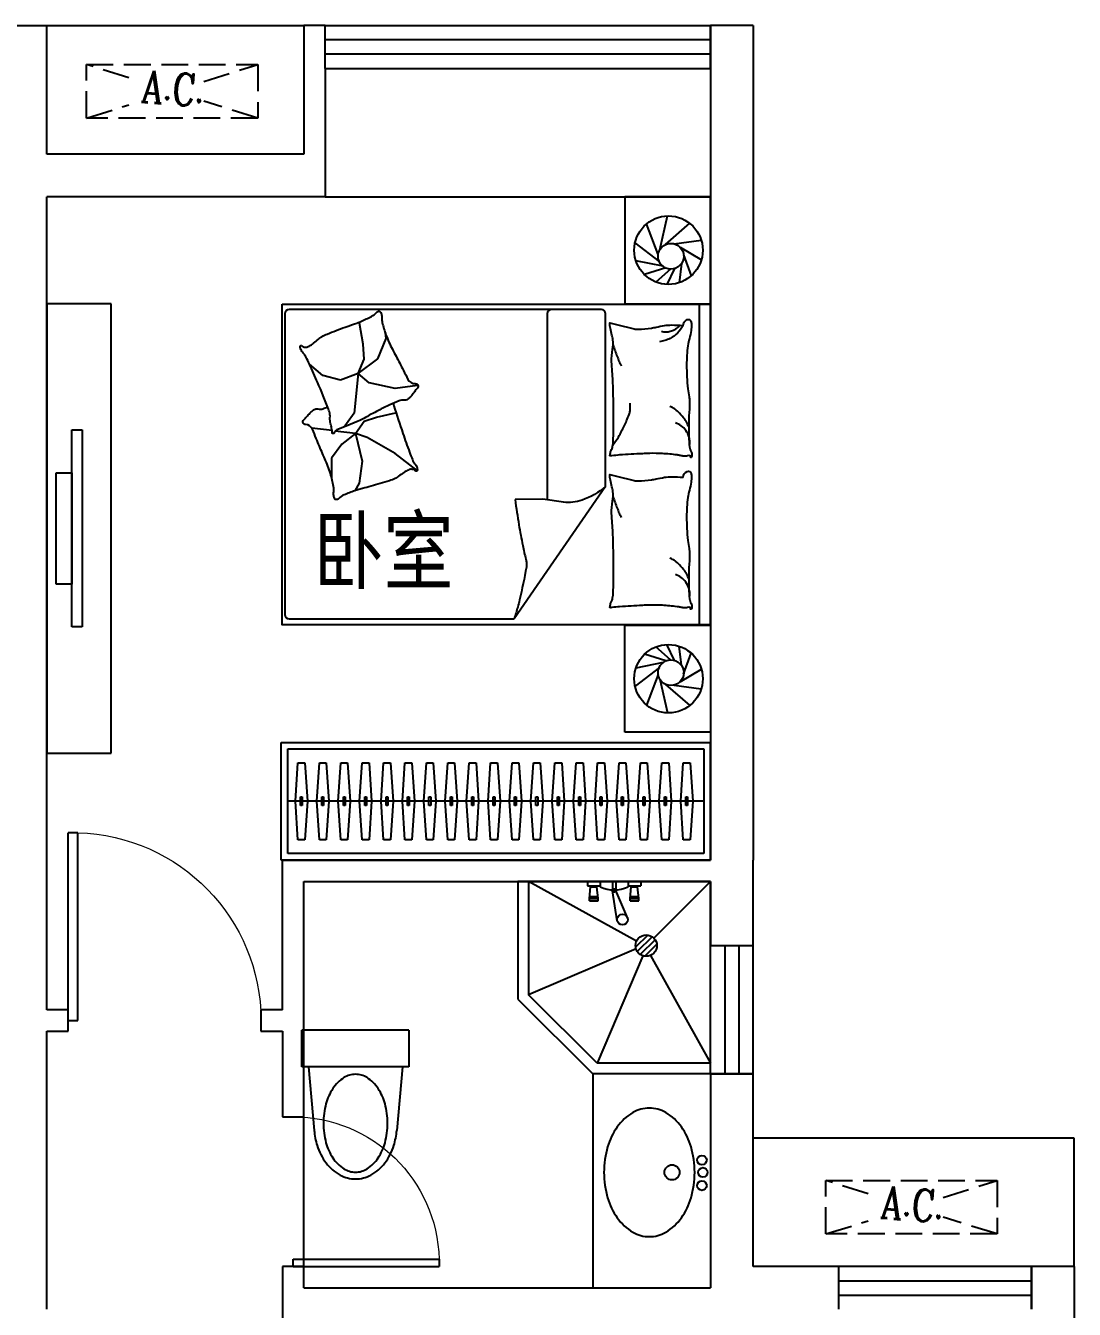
# Model space of a CAD drawing. Extents: x -555681 to -532641, y -677327 to -662427.
# Drawn here: x -537540 to -532641, y -670127 to -664127 of the extents above; entities that cross this region are included whole.
import ezdxf
from ezdxf.enums import TextEntityAlignment as Align

# ---------------------------------------------------------------- set-up
doc = ezdxf.new("R2010")
doc.units = 0
doc.header["$LTSCALE"] = 1000
doc.header["$MEASUREMENT"] = 0
doc.linetypes.add('DASH', pattern=[0.35, 0.25, -0.1])
doc.layers.get('0').update_dxf_attribs({"linetype": 'CONTINUOUS'})
for name, color, linetype in [('BATH', 8, 'CONTINUOUS'), ('FUR', 8, 'CONTINUOUS'), ('Furniture(家具)', 8, 'CONTINUOUS'), ('KT', 5, 'DASH'), ('PUB_TEXT', 7, 'CONTINUOUS'), ('WALL', 2, 'CONTINUOUS'), ('WINDOW', 4, 'CONTINUOUS'), ('厨卫', 223, 'CONTINUOUS'), ('家具', 8, 'CONTINUOUS'), ('屋顶轮廓阳台', 5, 'CONTINUOUS')]:
    doc.layers.add(name, color=color, linetype=linetype)
doc.styles.add('COMPLEX', font='COMPLEX')
doc.styles.add('DIM_FONT', font='ZBTXT.shx', dxfattribs={"width": 0.8})
doc.styles.add('黑体', font='simhei.ttf')

msp = doc.modelspace()

# ---------------------------------------------------------------- linework, layer by layer
for p, q in [((-536140.9, -664127.4), (-534340.9, -664127.4)), ((-536140.9, -664327.4), (-536140.9, -664127.4)), ((-534340.9, -664327.4), (-534340.9, -664127.4)), ((-534340.9, -664194.1), (-536140.9, -664194.1)), ((-534340.9, -664260.8), (-536140.9, -664260.8)), ((-536140.9, -664327.4), (-534340.9, -664327.4)), ((-534577.5, -665174.5), (-534542, -665016.8)), ((-534585.3, -665197.4), (-534639, -665053.7)), ((-534551.4, -665150.6), (-534437.8, -665051.3)), ((-534579.3, -665229.4), (-534693.1, -665141.8)), ((-534510.5, -665146.8), (-534384, -665130)), ((-534483, -665162.8), (-534383.4, -665221.8)), ((-534466.1, -665198.1), (-534431.4, -665297.1)), ((-534562.5, -665252.3), (-534688.9, -665226.9)), ((-534549.1, -665260.1), (-534648.8, -665291.2)), ((-534528, -665264.8), (-534595.6, -665326)), ((-534508.9, -665262.4), (-534544.4, -665336.7)), ((-534476.8, -665239.5), (-534487.3, -665329)), ((-534850.4, -665454.3), (-536309.7, -665454.3)), ((-534394.3, -665428.4), (-534394.3, -666928.4)), ((-536329.7, -665474.3), (-536329.7, -666880)), ((-535980, -665518.7), (-535986.5, -665515.4)), ((-535962.9, -665616.8), (-535980, -665518.7)), ((-535103, -665474.3), (-535103, -666343.7)), ((-534830.4, -666281.9), (-534830.4, -665474.3)), ((-535856.3, -665589.3), (-535859.7, -665565.2)), ((-535959.4, -665685.6), (-535962.9, -665616.8)), ((-535894.1, -665683.9), (-535856.3, -665589.3)), ((-535986.9, -665752.7), (-535894.1, -665683.9)), ((-535986.9, -665752.7), (-535959.4, -665685.6)), ((-536152, -665763), (-536214.5, -665709.4)), ((-535986.9, -665752.7), (-536069.4, -665783.7)), ((-535986.9, -665752.7), (-536005.8, -665938.5)), ((-535935.4, -665797.4), (-535986.9, -665752.7)), ((-536069.4, -665783.7), (-536152, -665763)), ((-535813.3, -665823.2), (-535935.4, -665797.4)), ((-535710.2, -665809.5), (-535813.3, -665823.2)), ((-536005.8, -665938.5), (-536041.9, -665988.4)), ((-535901.2, -665956.8), (-535812.3, -665937.1)), ((-536041.9, -665988.4), (-536050.5, -666000.4)), ((-535999.9, -666033.9), (-535958.5, -665976.6)), ((-535958.5, -665976.6), (-535901.2, -665956.8)), ((-536108.8, -666020.3), (-536203.4, -666008.5)), ((-535999.9, -666033.9), (-536094.1, -666022.1)), ((-535999.9, -666033.9), (-536063.2, -666083.3)), ((-535944.6, -666051.7), (-535999.9, -666033.9)), ((-535999.9, -666033.9), (-535968.3, -666162.4)), ((-535814.3, -666126.8), (-535944.6, -666051.7)), ((-536063.2, -666083.3), (-536110.6, -666148.6)), ((-536110.6, -666148.6), (-536110.6, -666241.5)), ((-535968.3, -666162.4), (-535982.2, -666265.2)), ((-535710.3, -666206), (-535814.3, -666126.8)), ((-535982.2, -666265.2), (-536002.2, -666301.2)), ((-534830.4, -666281.9), (-535257.8, -666900)), ((-536309.7, -666900), (-535257.8, -666900)), ((-534549.1, -667096.8), (-534648.8, -667065.6)), ((-534528, -667092.1), (-534595.6, -667030.9)), ((-534508.9, -667094.4), (-534544.4, -667020.2)), ((-534476.8, -667117.3), (-534487.3, -667027.9)), ((-534466.1, -667158.7), (-534431.4, -667059.8)), ((-534579.3, -667127.4), (-534693.1, -667215.1)), ((-534562.5, -667104.6), (-534688.9, -667130)), ((-534483, -667194.1), (-534383.4, -667135.1)), ((-534585.3, -667159.4), (-534639, -667303.2)), ((-534577.5, -667182.3), (-534542, -667340)), ((-534551.4, -667206.2), (-534437.8, -667305.6)), ((-534510.5, -667210), (-534384, -667226.9)), ((-536345.8, -668027.4), (-536345.8, -667477.4)), ((-536345.8, -667477.4), (-534341.9, -667477.4)), ((-534341.9, -667477.4), (-534341.9, -668027.4)), ((-536315.8, -667997.4), (-536315.8, -667507.4)), ((-536315.8, -667507.4), (-534371.9, -667507.4)), ((-534371.9, -667507.4), (-534371.9, -667997.4)), ((-536279.9, -667752.4, 0), (-536267.9, -667572.4, 0)), ((-536267.9, -667572.4, 0), (-536235.9, -667572.4, 0)), ((-536235.9, -667572.4, 0), (-536223.9, -667752.4, 0)), ((-536179.9, -667752.4, 0), (-536167.9, -667572.4, 0)), ((-536167.9, -667572.4, 0), (-536135.9, -667572.4, 0)), ((-536135.9, -667572.4, 0), (-536123.9, -667752.4, 0)), ((-536079.9, -667752.4, 0), (-536067.9, -667572.4, 0)), ((-536067.9, -667572.4, 0), (-536035.9, -667572.4, 0)), ((-536035.9, -667572.4, 0), (-536023.9, -667752.4, 0)), ((-535979.9, -667752.4, 0), (-535967.9, -667572.4, 0)), ((-535967.9, -667572.4, 0), (-535935.9, -667572.4, 0)), ((-535935.9, -667572.4, 0), (-535923.9, -667752.4, 0)), ((-535879.9, -667752.4, 0), (-535867.9, -667572.4, 0)), ((-535867.9, -667572.4, 0), (-535835.9, -667572.4, 0)), ((-535835.9, -667572.4, 0), (-535823.9, -667752.4, 0)), ((-535779.9, -667752.4, 0), (-535767.9, -667572.4, 0)), ((-535767.9, -667572.4, 0), (-535735.9, -667572.4, 0)), ((-535735.9, -667572.4, 0), (-535723.9, -667752.4, 0)), ((-535679.9, -667752.4, 0), (-535667.9, -667572.4, 0)), ((-535667.9, -667572.4, 0), (-535635.9, -667572.4, 0)), ((-535635.9, -667572.4, 0), (-535623.9, -667752.4, 0)), ((-535579.9, -667752.4, 0), (-535567.9, -667572.4, 0)), ((-535567.9, -667572.4, 0), (-535535.9, -667572.4, 0)), ((-535535.9, -667572.4, 0), (-535523.9, -667752.4, 0)), ((-535479.9, -667752.4, 0), (-535467.9, -667572.4, 0)), ((-535467.9, -667572.4, 0), (-535435.9, -667572.4, 0)), ((-535435.9, -667572.4, 0), (-535423.9, -667752.4, 0)), ((-535379.9, -667752.4, 0), (-535367.9, -667572.4, 0)), ((-535367.9, -667572.4, 0), (-535335.9, -667572.4, 0)), ((-535335.9, -667572.4, 0), (-535323.9, -667752.4, 0)), ((-535279.9, -667752.4, 0), (-535267.9, -667572.4, 0)), ((-535267.9, -667572.4, 0), (-535235.9, -667572.4, 0)), ((-535235.9, -667572.4, 0), (-535223.9, -667752.4, 0)), ((-535179.9, -667752.4, 0), (-535167.9, -667572.4, 0)), ((-535167.9, -667572.4, 0), (-535135.9, -667572.4, 0)), ((-535135.9, -667572.4, 0), (-535123.9, -667752.4, 0)), ((-535079.9, -667752.4, 0), (-535067.9, -667572.4, 0)), ((-535067.9, -667572.4, 0), (-535035.9, -667572.4, 0)), ((-535035.9, -667572.4, 0), (-535023.9, -667752.4, 0)), ((-534979.9, -667752.4, 0), (-534967.9, -667572.4, 0)), ((-534967.9, -667572.4, 0), (-534935.9, -667572.4, 0)), ((-534935.9, -667572.4, 0), (-534923.9, -667752.4, 0)), ((-534879.9, -667752.4, 0), (-534867.9, -667572.4, 0)), ((-534867.9, -667572.4, 0), (-534835.9, -667572.4, 0)), ((-534835.9, -667572.4, 0), (-534823.9, -667752.4, 0)), ((-534779.9, -667752.4, 0), (-534767.9, -667572.4, 0)), ((-534767.9, -667572.4, 0), (-534735.9, -667572.4, 0)), ((-534735.9, -667572.4, 0), (-534723.9, -667752.4, 0)), ((-534679.9, -667752.4, 0), (-534667.9, -667572.4, 0)), ((-534667.9, -667572.4, 0), (-534635.9, -667572.4, 0)), ((-534635.9, -667572.4, 0), (-534623.9, -667752.4, 0)), ((-534579.9, -667752.4, 0), (-534567.9, -667572.4, 0)), ((-534567.9, -667572.4, 0), (-534535.9, -667572.4, 0)), ((-534535.9, -667572.4, 0), (-534523.9, -667752.4, 0)), ((-534479.9, -667752.4, 0), (-534467.9, -667572.4, 0)), ((-534467.9, -667572.4, 0), (-534435.9, -667572.4, 0)), ((-534435.9, -667572.4, 0), (-534423.9, -667752.4, 0)), ((-534371.9, -667752.4), (-536315.8, -667752.4)), ((-536267.9, -667932.4, 0), (-536279.9, -667752.4, 0)), ((-536223.9, -667752.4, 0), (-536235.9, -667932.4, 0)), ((-536167.9, -667932.4, 0), (-536179.9, -667752.4, 0)), ((-536123.9, -667752.4, 0), (-536135.9, -667932.4, 0)), ((-536067.9, -667932.4, 0), (-536079.9, -667752.4, 0)), ((-536023.9, -667752.4, 0), (-536035.9, -667932.4, 0)), ((-535967.9, -667932.4, 0), (-535979.9, -667752.4, 0)), ((-535923.9, -667752.4, 0), (-535935.9, -667932.4, 0)), ((-535867.9, -667932.4, 0), (-535879.9, -667752.4, 0)), ((-535823.9, -667752.4, 0), (-535835.9, -667932.4, 0)), ((-535767.9, -667932.4, 0), (-535779.9, -667752.4, 0)), ((-535723.9, -667752.4, 0), (-535735.9, -667932.4, 0)), ((-535667.9, -667932.4, 0), (-535679.9, -667752.4, 0)), ((-535623.9, -667752.4, 0), (-535635.9, -667932.4, 0)), ((-535567.9, -667932.4, 0), (-535579.9, -667752.4, 0)), ((-535523.9, -667752.4, 0), (-535535.9, -667932.4, 0)), ((-535467.9, -667932.4, 0), (-535479.9, -667752.4, 0)), ((-535423.9, -667752.4, 0), (-535435.9, -667932.4, 0)), ((-535367.9, -667932.4, 0), (-535379.9, -667752.4, 0)), ((-535323.9, -667752.4, 0), (-535335.9, -667932.4, 0)), ((-535267.9, -667932.4, 0), (-535279.9, -667752.4, 0)), ((-535223.9, -667752.4, 0), (-535235.9, -667932.4, 0)), ((-535167.9, -667932.4, 0), (-535179.9, -667752.4, 0)), ((-535123.9, -667752.4, 0), (-535135.9, -667932.4, 0)), ((-535067.9, -667932.4, 0), (-535079.9, -667752.4, 0)), ((-535023.9, -667752.4, 0), (-535035.9, -667932.4, 0)), ((-534967.9, -667932.4, 0), (-534979.9, -667752.4, 0)), ((-534923.9, -667752.4, 0), (-534935.9, -667932.4, 0)), ((-534867.9, -667932.4, 0), (-534879.9, -667752.4, 0)), ((-534823.9, -667752.4, 0), (-534835.9, -667932.4, 0)), ((-534767.9, -667932.4, 0), (-534779.9, -667752.4, 0)), ((-534723.9, -667752.4, 0), (-534735.9, -667932.4, 0)), ((-534667.9, -667932.4, 0), (-534679.9, -667752.4, 0)), ((-534623.9, -667752.4, 0), (-534635.9, -667932.4, 0)), ((-534567.9, -667932.4, 0), (-534579.9, -667752.4, 0)), ((-534523.9, -667752.4, 0), (-534535.9, -667932.4, 0)), ((-534467.9, -667932.4, 0), (-534479.9, -667752.4, 0)), ((-534423.9, -667752.4, 0), (-534435.9, -667932.4, 0)), ((-536235.9, -667932.4, 0), (-536267.9, -667932.4, 0)), ((-536135.9, -667932.4, 0), (-536167.9, -667932.4, 0)), ((-536035.9, -667932.4, 0), (-536067.9, -667932.4, 0)), ((-535935.9, -667932.4, 0), (-535967.9, -667932.4, 0)), ((-535835.9, -667932.4, 0), (-535867.9, -667932.4, 0)), ((-535735.9, -667932.4, 0), (-535767.9, -667932.4, 0)), ((-535635.9, -667932.4, 0), (-535667.9, -667932.4, 0)), ((-535535.9, -667932.4, 0), (-535567.9, -667932.4, 0)), ((-535435.9, -667932.4, 0), (-535467.9, -667932.4, 0)), ((-535335.9, -667932.4, 0), (-535367.9, -667932.4, 0)), ((-535235.9, -667932.4, 0), (-535267.9, -667932.4, 0)), ((-535135.9, -667932.4, 0), (-535167.9, -667932.4, 0)), ((-535035.9, -667932.4, 0), (-535067.9, -667932.4, 0)), ((-534935.9, -667932.4, 0), (-534967.9, -667932.4, 0)), ((-534835.9, -667932.4, 0), (-534867.9, -667932.4, 0)), ((-534735.9, -667932.4, 0), (-534767.9, -667932.4, 0)), ((-534635.9, -667932.4, 0), (-534667.9, -667932.4, 0)), ((-534535.9, -667932.4, 0), (-534567.9, -667932.4, 0)), ((-534435.9, -667932.4, 0), (-534467.9, -667932.4, 0)), ((-534341.9, -668027.4), (-536345.8, -668027.4)), ((-534371.9, -667997.4), (-536315.8, -667997.4))]:
    msp.add_line(p, q)
at = {"ltscale": 15}
for p, q in [((-536255.9, -667772.4, 0), (-536255.9, -667732.4, 0)), ((-536255.9, -667732.4, 0), (-536247.9, -667732.4, 0)), ((-536247.9, -667732.4, 0), (-536247.9, -667772.4, 0)), ((-536155.9, -667772.4, 0), (-536155.9, -667732.4, 0)), ((-536155.9, -667732.4, 0), (-536147.9, -667732.4, 0)), ((-536147.9, -667732.4, 0), (-536147.9, -667772.4, 0)), ((-536055.9, -667772.4, 0), (-536055.9, -667732.4, 0)), ((-536055.9, -667732.4, 0), (-536047.9, -667732.4, 0)), ((-536047.9, -667732.4, 0), (-536047.9, -667772.4, 0)), ((-535955.9, -667772.4, 0), (-535955.9, -667732.4, 0)), ((-535955.9, -667732.4, 0), (-535947.9, -667732.4, 0)), ((-535947.9, -667732.4, 0), (-535947.9, -667772.4, 0)), ((-535855.9, -667772.4, 0), (-535855.9, -667732.4, 0)), ((-535855.9, -667732.4, 0), (-535847.9, -667732.4, 0)), ((-535847.9, -667732.4, 0), (-535847.9, -667772.4, 0)), ((-535755.9, -667772.4, 0), (-535755.9, -667732.4, 0)), ((-535755.9, -667732.4, 0), (-535747.9, -667732.4, 0)), ((-535747.9, -667732.4, 0), (-535747.9, -667772.4, 0)), ((-535655.9, -667772.4, 0), (-535655.9, -667732.4, 0)), ((-535655.9, -667732.4, 0), (-535647.9, -667732.4, 0)), ((-535647.9, -667732.4, 0), (-535647.9, -667772.4, 0)), ((-535555.9, -667772.4, 0), (-535555.9, -667732.4, 0)), ((-535555.9, -667732.4, 0), (-535547.9, -667732.4, 0)), ((-535547.9, -667732.4, 0), (-535547.9, -667772.4, 0)), ((-535455.9, -667772.4, 0), (-535455.9, -667732.4, 0)), ((-535455.9, -667732.4, 0), (-535447.9, -667732.4, 0)), ((-535447.9, -667732.4, 0), (-535447.9, -667772.4, 0)), ((-535355.9, -667772.4, 0), (-535355.9, -667732.4, 0)), ((-535355.9, -667732.4, 0), (-535347.9, -667732.4, 0)), ((-535347.9, -667732.4, 0), (-535347.9, -667772.4, 0)), ((-535255.9, -667772.4, 0), (-535255.9, -667732.4, 0)), ((-535255.9, -667732.4, 0), (-535247.9, -667732.4, 0)), ((-535247.9, -667732.4, 0), (-535247.9, -667772.4, 0)), ((-535155.9, -667772.4, 0), (-535155.9, -667732.4, 0)), ((-535155.9, -667732.4, 0), (-535147.9, -667732.4, 0)), ((-535147.9, -667732.4, 0), (-535147.9, -667772.4, 0)), ((-535055.9, -667772.4, 0), (-535055.9, -667732.4, 0)), ((-535055.9, -667732.4, 0), (-535047.9, -667732.4, 0)), ((-535047.9, -667732.4, 0), (-535047.9, -667772.4, 0)), ((-534955.9, -667772.4, 0), (-534955.9, -667732.4, 0)), ((-534955.9, -667732.4, 0), (-534947.9, -667732.4, 0)), ((-534947.9, -667732.4, 0), (-534947.9, -667772.4, 0)), ((-534855.9, -667772.4, 0), (-534855.9, -667732.4, 0)), ((-534855.9, -667732.4, 0), (-534847.9, -667732.4, 0)), ((-534847.9, -667732.4, 0), (-534847.9, -667772.4, 0)), ((-534755.9, -667772.4, 0), (-534755.9, -667732.4, 0)), ((-534755.9, -667732.4, 0), (-534747.9, -667732.4, 0)), ((-534747.9, -667732.4, 0), (-534747.9, -667772.4, 0)), ((-534655.9, -667772.4, 0), (-534655.9, -667732.4, 0)), ((-534655.9, -667732.4, 0), (-534647.9, -667732.4, 0)), ((-534647.9, -667732.4, 0), (-534647.9, -667772.4, 0)), ((-534555.9, -667772.4, 0), (-534555.9, -667732.4, 0)), ((-534555.9, -667732.4, 0), (-534547.9, -667732.4, 0)), ((-534547.9, -667732.4, 0), (-534547.9, -667772.4, 0)), ((-534455.9, -667772.4, 0), (-534455.9, -667732.4, 0)), ((-534455.9, -667732.4, 0), (-534447.9, -667732.4, 0)), ((-534447.9, -667732.4, 0), (-534447.9, -667772.4, 0)), ((-536247.9, -667772.4, 0), (-536255.9, -667772.4, 0)), ((-536147.9, -667772.4, 0), (-536155.9, -667772.4, 0)), ((-536047.9, -667772.4, 0), (-536055.9, -667772.4, 0)), ((-535947.9, -667772.4, 0), (-535955.9, -667772.4, 0)), ((-535847.9, -667772.4, 0), (-535855.9, -667772.4, 0)), ((-535747.9, -667772.4, 0), (-535755.9, -667772.4, 0)), ((-535647.9, -667772.4, 0), (-535655.9, -667772.4, 0)), ((-535547.9, -667772.4, 0), (-535555.9, -667772.4, 0)), ((-535447.9, -667772.4, 0), (-535455.9, -667772.4, 0)), ((-535347.9, -667772.4, 0), (-535355.9, -667772.4, 0)), ((-535247.9, -667772.4, 0), (-535255.9, -667772.4, 0)), ((-535147.9, -667772.4, 0), (-535155.9, -667772.4, 0)), ((-535047.9, -667772.4, 0), (-535055.9, -667772.4, 0)), ((-534947.9, -667772.4, 0), (-534955.9, -667772.4, 0)), ((-534847.9, -667772.4, 0), (-534855.9, -667772.4, 0)), ((-534747.9, -667772.4, 0), (-534755.9, -667772.4, 0)), ((-534647.9, -667772.4, 0), (-534655.9, -667772.4, 0)), ((-534547.9, -667772.4, 0), (-534555.9, -667772.4, 0)), ((-534447.9, -667772.4, 0), (-534455.9, -667772.4, 0))]:
    msp.add_line(p, q, dxfattribs=at)
at = {"extrusion": (0, 0, -1)}
for p, q in [((-537295.9, -667899.9), (-537340.9, -667899.9)), ((-537340.9, -668777.4), (-537340.9, -667899.9)), ((-537295.9, -668777.4), (-537295.9, -667899.9)), ((-534340.9, -669027.4), (-534340.9, -668427.4)), ((-534340.9, -668427.4), (-534140.9, -668427.4)), ((-534274.2, -668427.4), (-534274.2, -669027.4)), ((-534207.6, -668427.4), (-534207.6, -669027.4)), ((-534140.9, -669027.4), (-534140.9, -668427.4)), ((-537340.9, -668777.4), (-537295.9, -668777.4)), ((-534340.9, -669027.4), (-534140.9, -669027.4)), ((-536290.9, -669927.4), (-536290.9, -669892.4)), ((-536290.9, -669892.4), (-535608.4, -669892.4)), ((-535608.4, -669892.4), (-535608.4, -669927.4)), ((-536290.9, -669927.4), (-535608.4, -669927.4)), ((-532840.9, -669927.4), (-533740.9, -669927.4)), ((-533740.9, -670127.4), (-533740.9, -669927.4)), ((-532840.9, -670127.4), (-532840.9, -669927.4)), ((-533740.9, -669994.1), (-532840.9, -669994.1)), ((-533740.9, -670060.8), (-532840.9, -670060.8))]:
    msp.add_line(p, q, dxfattribs=at)
msp.add_lwpolyline([(-536341.9, -665428.4), (-534341.9, -665428.4), (-534341.9, -666928.4), (-536341.9, -666928.4)], close=True)
msp.add_lwpolyline([(-535925.1, -665486.6, 0.101392), (-535901.1, -665467.9, -0.223768), (-535888.1, -665462.1, -0.25558), (-535883.3, -665464.8, -0.081563), (-535877, -665480.1, -0.071805), (-535875.6, -665497.1, 0.069985), (-535874.2, -665514.6, 0.03546), (-535856.7, -665573, 0.029432), (-535826.7, -665639.9, 0.001554), (-535809.8, -665672.1, -0.00152), (-535792.6, -665704.9, -0.004735), (-535775.3, -665738.9, 0.00382), (-535753.9, -665781.2, 0.296001), (-535720, -665800.5, -0.649774), (-535709.4, -665821.2, -0.02319), (-535713.6, -665826.1, 0.0288), (-535717, -665830, 0.005727), (-535722.3, -665837, -0.004358), (-535729.2, -665846.2, -0.027528), (-535744.7, -665864.5, -0.046214), (-535755.4, -665873.9, -0.194121), (-535771.9, -665878, 0.133719), (-535795.7, -665881, 0.011505), (-535838.1, -665899.6, 0.008882), (-535891.9, -665925.9, 0.012426), (-535960.3, -665963.1, -0.033612), (-535986.1, -665975.7), (-536042.4, -665998.7), (-536085.9, -666016.5, 0.224341), (-536099.2, -666031, -0.722772), (-536108, -666031.2, -0.103513), (-536108.5, -666027.5, 0.053465), (-536108.8, -666020.2, 0.030109), (-536113.4, -665997.2, -0.031436), (-536117.8, -665975.1, -0.05324), (-536118.3, -665959.9, 0.05518), (-536118.7, -665945.4, 0.056271), (-536125.3, -665920, 0.0108), (-536176.7, -665794.3, 0.00456), (-536214.5, -665709.4, 0.01125), (-536230.9, -665675.5, 0.069394), (-536243.5, -665657.6, -0.079756), (-536254.1, -665641.8, -0.106399), (-536257.3, -665627.3, -0.328642), (-536254.3, -665623, -0.299547), (-536247.6, -665624.9, 0.189917), (-536238.4, -665629.7, 0.033518), (-536228.1, -665630.1, 0.075627), (-536223.5, -665629.3, 0.053489), (-536215.9, -665625.7, 0.017838), (-536194.9, -665611.9, 0.038394), (-536172.1, -665592.9, -0.059529), (-536156.8, -665581.3, -0.035943), (-536131.5, -665568.8, -0.011245), (-536047.3, -665536.6, -0.006203), (-536008.7, -665523.3, 0.010783), (-535986.5, -665515.4, 0.019485), (-535973.6, -665510, 0.005062)], format="xyb", close=True)
for points in [[(-534468.7, -665529.4, -0.263368), (-534449.9, -665501.5, -0.494818), (-534431.2, -665510.6, -0.049225), (-534429.4, -665528.3, -0.036831), (-534431.2, -665552, -0.031893), (-534439.3, -665589.9, 0.035782), (-534446.3, -665623.8, 0.032941), (-534452.2, -665713.5, 0.026564), (-534446.3, -665824.7, 0.017905), (-534440.9, -665862.2, -0.033397), (-534438.7, -665882.5, -0.03204), (-534439.4, -665919.5, 0.018442), (-534442.4, -665983.9, 0.010837), (-534441.7, -666048.6, 0.014624), (-534438.7, -666096.5, 0.111249), (-534431.4, -666119.1, -0.153708), (-534427.4, -666136, -0.076444), (-534429.1, -666143.4, -0.215512), (-534431.2, -666145.4, -0.585858), (-534434.2, -666142.7, 0.363489), (-534436.8, -666137.8, 0.191716), (-534448.3, -666137.8, -0.129675), (-534464.9, -666139.7, -0.01735), (-534481.7, -666136.7, 0.019326), (-534496.8, -666134.1, 0.018818), (-534565.2, -666127.5, 0.021828), (-534624.5, -666126.6, 0.006204), (-534658.3, -666128, 0.001963), (-534765.2, -666134.1, 0.028341), (-534801.3, -666138.4, -0.117014), (-534810.2, -666137.8, -0.36606), (-534811.2, -666136.4, -0.03973), (-534808.4, -666122.8, -0.048309), (-534802.9, -666109.1, 0.062981), (-534799, -666098.4, 0.04058), (-534795.6, -666075, 0.014345), (-534793.3, -666008.3, 0.005484), (-534794.1, -665882.8, 0.007153), (-534797.1, -665786.7, 0.008762), (-534799.8, -665744.1, -0.008153), (-534802.7, -665698.4, -0.06251), (-534798.3, -665641.3, 0.078669), (-534796.3, -665595.7, 0.047825), (-534801, -665573.3, -0.034494), (-534808.4, -665542.6, -0.023571), (-534811.4, -665517.2, -0.510228), (-534810.2, -665516.3), (-534780.2, -665523.8), (-534697.6, -665544.4, 0.073041), (-534678.1, -665546.4, 0.023305), (-534616.9, -665540.7, 0.018299), (-534594.1, -665536.6, -0.01097), (-534556.1, -665529.3, -0.042281), (-534521.8, -665526.4, -0.027201), (-534468.4, -665529.3)], [(-534468.7, -665529.2, -0.077379), (-534494, -665564, -0.077379), (-534528.7, -665589.5, -0.047525), (-534553.4, -665599.4, -0.047525), (-534579.4, -665604.5)], [(-534484.7, -665527.8, -0.05369), (-534497.7, -665542, -0.070312), (-534510, -665550.1, -0.015448), (-534518.5, -665553.8, -0.013244), (-534528.7, -665557.6, -0.082127), (-534546.8, -665560.6, -0.064164), (-534570, -665557.6)], [(-534795.6, -665619.8, 0.009729), (-534786.5, -665647.1, 0.009729), (-534776.5, -665674, 0.007971), (-534767.4, -665695.8, 0.007971), (-534757.7, -665717.2)], [(-535822.3, -665892.4, 0.025626), (-535819.5, -665904, 0.0108), (-535777.9, -666033.3, 0.00456), (-535746.7, -666120.8, 0.01125), (-535733, -666155.9, 0.069394), (-535721.8, -666174.7, -0.079756), (-535712.4, -666191.3, -0.106399), (-535710.3, -666206, -0.328642), (-535713.7, -666210, -0.299547), (-535720.2, -666207.6, 0.189917), (-535729, -666202.1, 0.033518), (-535739.3, -666201, 0.075627), (-535743.9, -666201.4, 0.053489), (-535751.7, -666204.4, 0.017838), (-535773.7, -666216.5, 0.038394), (-535798, -666233.7, -0.059529), (-535814.1, -666244.1, -0.035943), (-535840.3, -666254.7, -0.011245), (-535926.6, -666280.4, -0.006203), (-535966.2, -666290.6, 0.010783), (-535988.9, -666296.8, 0.019485), (-536002.2, -666301.2, 0.005062), (-536052.4, -666320.8, 0.101392), (-536077.7, -666337.6, -0.223768), (-536091.1, -666342.4, -0.25558), (-536095.7, -666339.3, -0.081563), (-536100.8, -666323.6, -0.071805), (-536100.9, -666306.5, 0.069985), (-536101, -666289, 0.03546), (-536114, -666229.4, 0.029432), (-536138.7, -666160.4, 0.001554), (-536153.1, -666127.1, -0.00152), (-536167.7, -666093, -0.004735), (-536182.4, -666057.7, 0.00382), (-536200.5, -666014, 0.296001), (-536232.8, -665992.1, -0.649774), (-536241.8, -665970.6, -0.02319), (-536237.2, -665966.1, 0.0288), (-536233.5, -665962.5, 0.005727), (-536227.7, -665955.9, -0.004358), (-536220.1, -665947.2, -0.027528), (-536203.3, -665930.2, -0.046214), (-536191.8, -665921.7, -0.194121), (-536175.1, -665918.9, 0.133719), (-536151.1, -665917.7, 0.005779), (-536129.1, -665910.2, 0.008882)], [(-534797.1, -666089, 0.016108), (-534770.9, -666050.1, 0.024599), (-534755.8, -666023.3, 0.009477), (-534732.5, -665974.3, 0.015937), (-534720.2, -665944.4, 0.072521), (-534716.6, -665928.1, 0.033339), (-534716.4, -665891.8)], [(-534442.5, -666003.3, 0.027842), (-534453.1, -665979.5, 0.048685), (-534461.2, -665967, 0.023666), (-534485.5, -665939, 0.031223), (-534506.2, -665920, 0.046801), (-534513.9, -665914.9, 0.023191), (-534530.6, -665906.9)], [(-534436.8, -666085.3, 0.088153), (-534440.3, -666050.7, 0.088153), (-534455.6, -666019.5, 0.077547), (-534477.2, -665997.9, 0.077547), (-534504.3, -665983.9)], [(-534468.7, -666238.7, -0.263368), (-534449.9, -666210.7, -0.494818), (-534431.2, -666219.9, -0.049225), (-534429.4, -666237.5, -0.036831), (-534431.2, -666261.2, -0.031893), (-534439.3, -666299.2, 0.035782), (-534446.3, -666333.1, 0.032941), (-534452.2, -666422.7, 0.026564), (-534446.3, -666534, 0.017905), (-534440.9, -666571.5, -0.033397), (-534438.7, -666591.7, -0.03204), (-534439.4, -666628.8, 0.018442), (-534442.4, -666693.1, 0.010837), (-534441.7, -666757.9, 0.014624), (-534438.7, -666805.8, 0.111249), (-534431.4, -666828.3, -0.153708), (-534427.4, -666845.2, -0.076444), (-534429.1, -666852.6, -0.215512), (-534431.2, -666854.6, -0.585858), (-534434.2, -666851.9, 0.363489), (-534436.8, -666847.1, 0.191716), (-534448.3, -666847, -0.129675), (-534464.9, -666849, -0.01735), (-534481.7, -666846, 0.019326), (-534496.8, -666843.3, 0.018818), (-534565.2, -666836.7, 0.021828), (-534624.5, -666835.8, 0.006204), (-534658.3, -666837.2, 0.001963), (-534765.2, -666843.3, 0.028341), (-534801.3, -666847.6, -0.117014), (-534810.2, -666847.1, -0.36606), (-534811.2, -666845.7, -0.03973), (-534808.4, -666832.1, -0.048309), (-534802.9, -666818.3, 0.062981), (-534799, -666807.6, 0.04058), (-534795.6, -666784.2, 0.014345), (-534793.3, -666717.5, 0.005484), (-534794.1, -666592.1, 0.007153), (-534797.1, -666495.9, 0.008762), (-534799.8, -666453.4, -0.008153), (-534802.7, -666407.7, -0.06251), (-534798.3, -666350.5, 0.078669), (-534796.3, -666304.9, 0.047825), (-534801, -666282.6, -0.034494), (-534808.4, -666251.8, -0.023571), (-534811.4, -666226.5, -0.510228), (-534810.2, -666225.5), (-534780.2, -666233), (-534697.6, -666253.7, 0.073041), (-534678.1, -666255.6, 0.023305), (-534616.9, -666249.9, 0.018299), (-534594.1, -666245.9, -0.01097), (-534556.1, -666238.5, -0.042281), (-534521.8, -666235.6, -0.027201), (-534468.4, -666238.5)], [(-534830.4, -666281.9, -0.085272), (-534940.5, -666345.2, -0.124044), (-535028.1, -666354.4), (-535123.5, -666340.8), (-535253.6, -666342.5)], [(-535253.6, -666342.5, 0.007867), (-535235.8, -666460.2, 0.009508), (-535217.8, -666556.9, 0.006616), (-535203.4, -666621.9, -0.023828), (-535200.1, -666640.1, -0.080713), (-535200.6, -666658.7, -0.009591), (-535232.5, -666811.4, -0.013133), (-535241.1, -666844.8, -0.007859), (-535257.8, -666900)], [(-534795.6, -666329, 0.009729), (-534786.5, -666356.3, 0.009729), (-534776.5, -666383.2, 0.007971), (-534767.4, -666405, 0.007971), (-534757.7, -666426.4)], [(-534442.5, -666712.5, 0.027842), (-534453.1, -666688.7, 0.048685), (-534461.2, -666676.2, 0.023666), (-534485.5, -666648.3, 0.031223), (-534506.2, -666629.2, 0.046801), (-534513.9, -666624.1, 0.023191), (-534530.6, -666616.1)], [(-534436.8, -666794.5, 0.088153), (-534440.3, -666760, 0.088153), (-534455.6, -666728.8, 0.077547), (-534477.2, -666707.1, 0.077547), (-534504.3, -666693.1)]]:
    msp.add_lwpolyline(points, format="xyb")
for centre, radius in [((-534537, -665176.9), 160), ((-534525.7, -665204.9), 60), ((-534537, -667180), 160), ((-534525.7, -667152), 60), ((-534380.5, -669429.9), 22.1), ((-534520.4, -669487.3), 35.3), ((-534376.2, -669487.3), 22.1), ((-534380.5, -669549.2), 22.1)]:
    msp.add_circle(centre, radius)
for centre, radius, start, end in [((-536309.7, -665474.3), 20, 90, 180), ((-535083, -665474.3), 20, 90, 180), ((-534850.4, -665474.3), 20, 0, 90), ((-536309.7, -666880), 20, 180, 270), ((-534584.6, -669410.2), 234.6, 120.40983, 144.78814), ((-534626.4, -669339), 152.1, 90, 120.40983), ((-534626.4, -669339), 152.1, 59.59017, 90), ((-534668.2, -669410.2), 234.6, 35.21186, 59.59017), ((-534518.5, -669456.8), 315.5, 144.78814, 163.70509), ((-534734.3, -669456.8), 315.5, 16.29491, 35.21186), ((-534414.2, -669487.3), 424.2, 163.70509, 180), ((-534838.6, -669487.3), 424.2, 0, 16.29491), ((-534414.2, -669487.3), 424.2, 180, 196.29491), ((-534838.6, -669487.3), 424.2, 343.70509, 0), ((-534518.5, -669517.8), 315.5, 196.29491, 215.21186), ((-534734.3, -669517.8), 315.5, 324.78814, 343.70509), ((-534584.6, -669564.5), 234.6, 215.21186, 239.59017), ((-534668.2, -669564.5), 234.6, 300.40983, 324.78814), ((-534626.4, -669635.7), 152.1, 239.59017, 270), ((-534626.4, -669635.7), 152.1, 270, 300.40983)]:
    msp.add_arc(centre, radius, start, end)
at = {"lineweight": 13, "extrusion": (0, 0, -1)}
for centre, radius, start, end in [((537318.4, -668777.4), 877.5, 91.46928, 180), ((536290.9, -669909.9), 682.5, 90, 178.53072)]:
    msp.add_arc(centre, radius, start, end, dxfattribs=at)
at = {"layer": 'BATH'}
for p, q in [((-535240.9, -668127.4), (-535240.9, -668677.4)), ((-534340.9, -668127.4), (-535240.9, -668127.4)), ((-535190.9, -668127.4), (-535190.9, -668656.7)), ((-534686.4, -668406.7), (-535190.9, -668127.4)), ((-534915.9, -668127.4), (-534915.9, -668147.4)), ((-534915.9, -668127.4), (-534665.9, -668127.5)), ((-534915.9, -668147.4), (-534855.9, -668147.4)), ((-534905.5, -668207.4), (-534900.9, -668152.4)), ((-534870.9, -668152.4), (-534900.9, -668152.4)), ((-534900.9, -668152.4), (-534870.9, -668152.4)), ((-534865.9, -668207.4), (-534870.9, -668152.4)), ((-534855.9, -668127.4), (-534855.9, -668152.4)), ((-534798.3, -668127.5), (-534798.4, -668169.7)), ((-534783.3, -668127.5), (-534783.4, -668169.7)), ((-534725.9, -668127.5), (-534725.9, -668152.5)), ((-534725.9, -668147.5), (-534665.9, -668147.5)), ((-534715.5, -668207.5), (-534710.9, -668152.5)), ((-534710.9, -668152.5), (-534680.9, -668152.5)), ((-534680.9, -668152.5), (-534710.9, -668152.5)), ((-534675.9, -668207.5), (-534680.9, -668152.5)), ((-534665.9, -668127.5), (-534665.9, -668147.5)), ((-534605.6, -668392.1), (-534340.9, -668127.4)), ((-534340.9, -669027.4), (-534340.9, -668127.4)), ((-534905.5, -668197.4), (-534865.9, -668197.4)), ((-534905.5, -668207.4), (-534865.9, -668207.4)), ((-534905.5, -668217.4), (-534905.5, -668207.4)), ((-534905.5, -668217.4), (-534865.9, -668217.4)), ((-534865.9, -668217.4), (-534865.9, -668207.4)), ((-534776.1, -668312), (-534798.1, -668171.5)), ((-534727.5, -668300.2), (-534783.4, -668169.7)), ((-534715.5, -668197.5), (-534675.9, -668197.5)), ((-534715.5, -668207.5), (-534675.9, -668207.5)), ((-534715.5, -668217.5), (-534715.5, -668207.5)), ((-534715.5, -668217.5), (-534675.9, -668217.5)), ((-534675.9, -668217.5), (-534675.9, -668207.5)), ((-534773.7, -668295), (-534773.7, -668295)), ((-534633.9, -668377.9), (-534690.4, -668434.5)), ((-534613.4, -668385.7), (-534682.6, -668455)), ((-534599.2, -668399.9), (-534668.5, -668469.1)), ((-534688.5, -668442.9), (-535190.9, -668656.7)), ((-534591.4, -668420.4), (-534648, -668476.9)), ((-534656.4, -668475), (-534870.2, -668977.4)), ((-534620.2, -668472.9), (-534340.9, -668977.4)), ((-535240.9, -668677.4), (-534890.9, -669027.4)), ((-534870.2, -668977.4), (-535190.9, -668656.7)), ((-534340.9, -668977.4), (-534870.2, -668977.4)), ((-534340.9, -669027.4), (-534890.9, -669027.4))]:
    msp.add_line(p, q, dxfattribs=at)
for centre, radius in [((-534790.9, -668169.7), 7.5), ((-534751.9, -668305.7), 25)]:
    msp.add_circle(centre, radius, dxfattribs=at)
msp.add_arc((-534790.9, -668019.1), 148.3, 243.98453, 295.963, dxfattribs=at)
msp.add_ellipse((-534640.9, -668427.4), major_axis=(-35.4, 35.4), ratio=1, dxfattribs=at)
at = {"layer": 'FUR'}
for p, q in [((-534340.9, -664927.4), (-534740.9, -664927.4)), ((-534740.9, -664927.4), (-534740.9, -665427.4)), ((-534340.9, -665427.4), (-534340.9, -664927.4)), ((-534740.9, -665427.4), (-534340.9, -665427.4)), ((-534740.9, -667429.4), (-534740.9, -666929.4)), ((-534740.9, -666929.4), (-534340.9, -666929.4)), ((-534340.9, -666929.4), (-534340.9, -667429.4)), ((-534340.9, -667429.4), (-534740.9, -667429.4))]:
    msp.add_line(p, q, dxfattribs=at)
at = {"layer": 'Furniture(家具)'}
for p, q in [((-537140.6, -665427.4), (-537440.9, -665427.4)), ((-537440.9, -665427.4), (-537440.9, -667527.4)), ((-537140.6, -667527.4), (-537140.6, -665427.4)), ((-537324.2, -666937.9), (-537324.2, -666016.9)), ((-537324.2, -666016.9), (-537275.5, -666016.9)), ((-537275.5, -666016.9), (-537275.5, -666937.9)), ((-537397.3, -666737.9), (-537397.3, -666216.9)), ((-537397.3, -666216.9), (-537324.2, -666216.9)), ((-537324.2, -666216.9), (-537324.2, -666737.9)), ((-537324.2, -666737.9), (-537397.3, -666737.9)), ((-537275.5, -666937.9), (-537324.2, -666937.9)), ((-537440.9, -667527.4), (-537140.6, -667527.4))]:
    msp.add_line(p, q, dxfattribs=at)
at = {"layer": 'KT', "linetype": 'DASH', "ltscale": 0.5}
for p, q in [((-537058.3, -664371.1), (-537256, -664309.3)), ((-536708.2, -664388.1), (-536456, -664309.3)), ((-537256, -664559.3), (-537058.3, -664497.5)), ((-536456, -664559.3), (-536708.2, -664480.5)), ((-533604.2, -669587.1), (-533801.9, -669525.3)), ((-533254.1, -669604.1), (-533001.9, -669525.3)), ((-533801.9, -669775.3), (-533604.2, -669713.5)), ((-533001.9, -669775.3), (-533254.1, -669696.5))]:
    msp.add_line(p, q, dxfattribs=at)
for points in [[(-536456, -664309.3), (-536456, -664559.3), (-537256, -664559.3), (-537256, -664309.3)], [(-533001.9, -669525.3), (-533001.9, -669775.3), (-533801.9, -669775.3), (-533801.9, -669525.3)]]:
    msp.add_lwpolyline(points, close=True, dxfattribs=at)
at = {"layer": 'WALL'}
for p, q in [((-537640.9, -664127.4), (-537440.9, -664127.4)), ((-537440.9, -664727.4), (-537440.9, -664127.4)), ((-536140.9, -664127.4), (-536240.9, -664127.4)), ((-536240.9, -664127.4), (-536240.9, -664727.4)), ((-536140.9, -664327.4), (-536140.9, -664127.4)), ((-534140.9, -664127.4), (-534340.9, -664127.4)), ((-534340.9, -664127.4), (-534340.9, -664327.4)), ((-534140.9, -664127.4), (-534140.9, -668027.4)), ((-536140.9, -664327.4), (-536140.9, -664927.4)), ((-534340.9, -664327.4), (-534340.9, -668027.4)), ((-536240.9, -664727.4), (-537440.9, -664727.4)), ((-537440.9, -666527.4), (-537440.9, -664927.4)), ((-536140.9, -664927.4), (-537440.9, -664927.4)), ((-537440.9, -668727.4), (-537440.9, -666527.4)), ((-536340.9, -668027.4), (-534340.9, -668027.4)), ((-536340.9, -668727.4), (-536340.9, -668027.4)), ((-534140.9, -668427.4), (-534140.9, -668027.4)), ((-536240.9, -668127.4), (-534340.9, -668127.4)), ((-536240.9, -668727.4), (-536240.9, -668127.4)), ((-534340.9, -668127.4), (-534340.9, -668427.4)), ((-534340.9, -668427.4), (-534140.9, -668427.4)), ((-537340.9, -668727.4), (-537440.9, -668727.4)), ((-537340.9, -668827.4), (-537340.9, -668727.4)), ((-536340.9, -668727.4), (-536440.9, -668727.4)), ((-536440.9, -668727.4), (-536440.9, -668827.4)), ((-536240.9, -669227.4), (-536240.9, -668727.4)), ((-537440.9, -668827.4), (-537340.9, -668827.4)), ((-537440.9, -670127.4), (-537440.9, -668827.4)), ((-536440.9, -668827.4), (-536340.9, -668827.4)), ((-536340.9, -668827.4), (-536340.9, -669227.4)), ((-534140.9, -669027.4), (-534340.9, -669027.4)), ((-534340.9, -669027.4), (-534340.9, -670027.4)), ((-534140.9, -669927.4), (-534140.9, -669027.4)), ((-536340.9, -669227.4), (-536240.9, -669227.4)), ((-536240.9, -669927.4), (-536340.9, -669927.4)), ((-536340.9, -669927.4), (-536340.9, -670027.4)), ((-536240.9, -670027.4), (-536240.9, -669927.4)), ((-533740.9, -669927.4), (-534140.9, -669927.4)), ((-533740.9, -670127.4), (-533740.9, -669927.4)), ((-532640.9, -669927.4), (-532840.9, -669927.4)), ((-532840.9, -669927.4), (-532840.9, -670127.4)), ((-532640.9, -669927.4), (-532640.9, -672127.4)), ((-536340.9, -670027.4), (-536340.9, -670227.4)), ((-536240.9, -670027.4), (-535140.9, -670027.4)), ((-535140.9, -670027.4), (-534340.9, -670027.4))]:
    msp.add_line(p, q, dxfattribs=at)
at = {"layer": 'WINDOW'}
for p, q in [((-536140.9, -664927.4), (-534340.9, -664927.4)), ((-536240.9, -669927.4), (-536240.9, -669227.4))]:
    msp.add_line(p, q, dxfattribs=at)
at = {"layer": '厨卫'}
for p, q in [((-536249.3, -668994), (-536249.3, -668822.8)), ((-535749.3, -668822.8), (-536249.3, -668822.8)), ((-535749.3, -668822.8), (-535749.3, -668994)), ((-535749.3, -668994), (-536249.3, -668994)), ((-536219.3, -668994), (-536192.3, -669291.2)), ((-535779, -668994), (-535806, -669291.2))]:
    msp.add_line(p, q, dxfattribs=at)
for centre, radius, start, end in [((-535960.5, -669190.9), 173.2, 122.25632, 146.72198), ((-535999.1, -669129.6), 100.8, 90, 122.25632), ((-535999.1, -669129.6), 100.8, 57.74368, 90), ((-536037.8, -669190.9), 173.2, 33.27802, 57.74368), ((-535899.1, -669231.1), 246.6, 146.72198, 164.79114), ((-536099.2, -669231.1), 246.6, 15.20886, 33.27802), ((-535802, -669257.5), 347.2, 164.79114, 180), ((-536196.3, -669257.5), 347.2, 0, 15.20886), ((-535853.7, -669260.4), 340, 185.18483, 197.37044), ((-535802, -669257.5), 347.2, 180, 195.20886), ((-536196.3, -669257.5), 347.2, 344.79114, 360), ((-536144.6, -669260.4), 340, 342.62956, 354.81517), ((-535899.1, -669283.9), 246.6, 195.20886, 213.27802), ((-536099.2, -669283.9), 246.6, 326.72198, 344.79114), ((-535925.1, -669282.8), 265.2, 197.37044, 217.06013), ((-535960.5, -669324.2), 173.2, 213.27802, 237.74368), ((-536037.8, -669324.2), 173.2, 302.25632, 326.72198), ((-536073.2, -669282.8), 265.2, 322.93987, 342.62956), ((-535970.4, -669317), 208.5, 217.06013, 241.25606), ((-535999.1, -669385.5), 100.8, 237.74368, 270), ((-535999.1, -669385.5), 100.8, 270, 302.25632), ((-536027.9, -669317), 208.5, 298.74394, 322.93987), ((-535999.1, -669369.4), 148.6, 241.25606, 270), ((-535999.1, -669369.4), 148.6, 270, 298.74394)]:
    msp.add_arc(centre, radius, start, end, dxfattribs=at)
at = {"layer": '家具'}
msp.add_line((-534890.9, -669027.4), (-534890.9, -670027.4), dxfattribs=at)
at = {"layer": '屋顶轮廓阳台'}
for p, q in [((-537440.9, -664127.4), (-536240.9, -664127.4)), ((-532640.9, -669327.4), (-534140.9, -669327.4)), ((-532640.9, -669927.4), (-532640.9, -669327.4))]:
    msp.add_line(p, q, dxfattribs=at)

# ---------------------------------------------------------------- texts
at = {"width": 0.8, "flags": 9}
for tag in ['XSIZE', 'YSIZE']:
    msp.add_attdef(tag, (-534537, -665176.9), '320', height=0.5, rotation=180, dxfattribs=at)
at = {"style": 'DIM_FONT', "width": 0.8, "flags": 9}
for tag, p, s in [('XSIZE', (-534341.9, -665428.4), '1500'), ('YSIZE', (-534341.9, -665428.4), '2000'), ('XSIZE', (-534338.7, -669487.3), '500'), ('YSIZE', (-534338.7, -669487.3), '0')]:
    msp.add_attdef(tag, p, s, height=0.5, rotation=270, dxfattribs=at)
at = {"width": 0.8, "flags": 9}
for tag in ['XSIZE', 'YSIZE']:
    msp.add_attdef(tag, (-534538, -667180), '320', height=0.5, dxfattribs=at)
at = {"layer": 'KT', "linetype": 'DASH', "ltscale": 0.5, "style": 'COMPLEX', "text_generation_flag": 6, "width": 0.8}
for p in [(-536705.9, -664433.8), (-533251.8, -669649.8)]:
    msp.add_text('A.C.', height=150, rotation=175, dxfattribs=at).set_placement(p, align=Align.MIDDLE_RIGHT)
at = {"layer": 'PUB_TEXT', "style": '黑体', "width": 0.8}
msp.add_text('卧室', height=300, dxfattribs=at).set_placement((-536195.4, -666731, 0))

doc.saveas('drawing.dxf')
